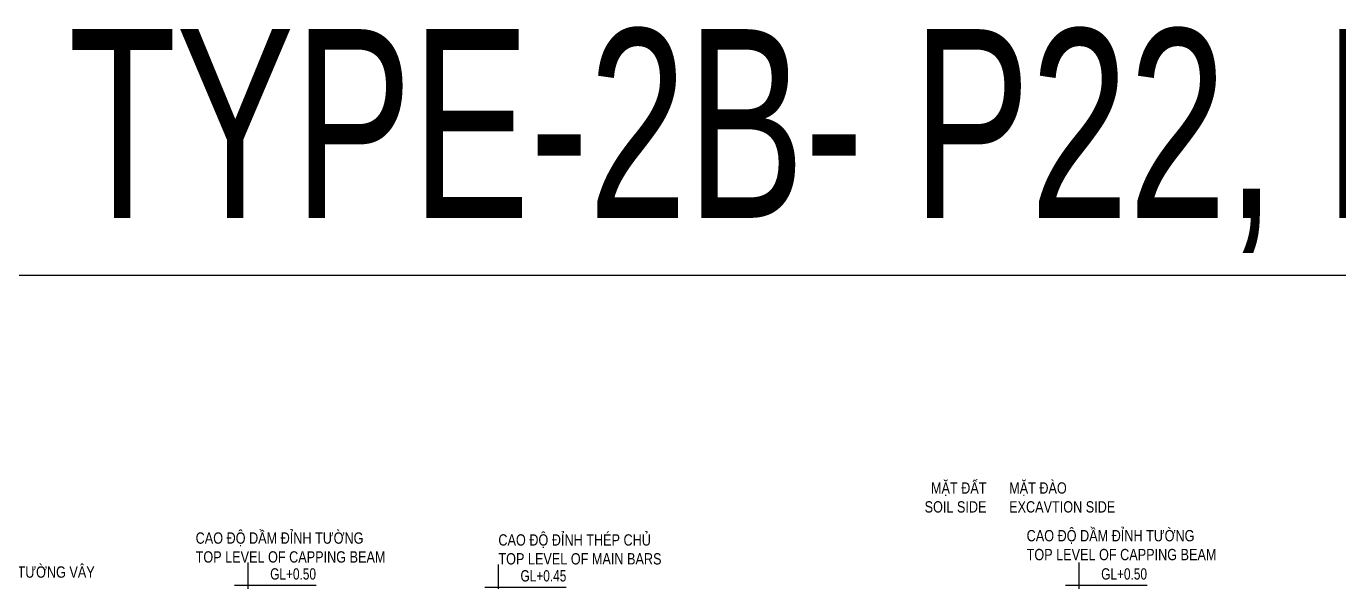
# Model space of a CAD drawing. Header units: millimetres. Extents: x 2746337 to 7547699, y -363432 to 15720.
# Drawn here: x 3076221 to 3111002, y -294394 to -279688 of the extents above; entities that cross this region are included whole.
import ezdxf
from ezdxf.enums import TextEntityAlignment as Align

# ---------------------------------------------------------------- set-up
doc = ezdxf.new("R2010")
doc.units = ezdxf.units.MM
doc.header["$LTSCALE"] = 1200
for name, color, linetype, lineweight in [('030_Label', 4, 'Continuous', 5), ('ENOTE', 2, 'Continuous', 15), ('LEADER', 8, 'Continuous', 9), ('TEXTVN', 2, 'Continuous', 20)]:
    doc.layers.add(name, color=color, linetype=linetype, lineweight=lineweight)
for name, color, linetype in [('CDC.02.DIM', 1, 'Continuous'), ('CDC.06.TEXT', 2, 'Continuous'), ('CDC.10.HATCH', 251, 'Continuous')]:
    doc.layers.add(name, color=color, linetype=linetype)
doc.styles.add('DB_Arial', font='arial.ttf', dxfattribs={"width": 0.8})
doc.styles.add('SMTEXT', font='arial.ttf', dxfattribs={"width": 0.75})
doc.styles.add('VNROMANS', font='VHAVAN.TTF', dxfattribs={"width": 0.8})

# ---------------------------------------------------------------- blocks, each defined once
blk = doc.blocks.new('tag_cd')
at = {"layer": 'CDC.10.HATCH'}
blk.add_hatch(color=256, dxfattribs=at).paths.add_polyline_path([(180, 240), (420, 0), (420, 240)])
at = {"layer": 'CDC.02.DIM'}
for points in [[(420, 240), (420, 0), (660, 240), (180, 240), (420, 0), (420, 1020)], [(60, 420), (2220, 420)], [(0, 0), (840, 0)]]:
    blk.add_lwpolyline(points, dxfattribs=at)
at = {"layer": 'CDC.06.TEXT', "ltscale": 0.5, "style": 'SMTEXT', "width": 0.75}
blk.add_attdef('CD', text='', height=300, dxfattribs=at).set_placement((2220, 570), align=Align.RIGHT)

msp = doc.modelspace()

# ---------------------------------------------------------------- linework, layer by layer
msp.add_lwpolyline([(3053834.1, -286280), (3147351.4, -286280), (3147351.4, -363432.4), (3053834.1, -363432.4)], close=True)
at = {"layer": 'LEADER', "lineweight": 20}
for points in [[(3099167.1, -292762.7, 0, 150, 0), (3099667.1, -292762.7, 0, 0, 0), (3101667.1, -292762.7, 0, 0, 0)], [(3104767.1, -292762.7, 0, 150, 0), (3104267.1, -292762.7, 0, 0, 0), (3102267.1, -292762.7, 0, 0, 0)]]:
    msp.add_lwpolyline(points, format="xyseb", dxfattribs=at)

# ---------------------------------------------------------------- block references
at = {"layer": 'ENOTE'}
for p, values in [((3081679.9, -294908.3), {'CD': 'GL+0.50'}), ((3103701.2, -294908.3), {'CD': 'GL+0.50'}), ((3088312.8, -294958.3), {'CD': 'GL+0.45'})]:
    msp.add_blockref('tag_cd', p, dxfattribs=at).add_auto_attribs(values)

# ---------------------------------------------------------------- texts
at = {"layer": '030_Label', "style": 'VNROMANS', "width": 0.7}
msp.add_text('type-2b- p22, P23', height=5000, dxfattribs=at).set_placement((3098149.3, -282262.9), align=Align.MIDDLE_CENTER)
at = {"layer": 'TEXTVN', "style": 'DB_Arial', "width": 0.8}
for s, p in [('MẶT ĐẤT', (3101667.1, -292062.7)), ('SOIL SIDE', (3101667.1, -292562.7))]:
    msp.add_text(s, height=300, dxfattribs=at).set_placement(p, align=Align.RIGHT)
for s, p in [('MẶT ĐÀO', (3102267.1, -292062.7)), ('EXCAVTION SIDE', (3102267.1, -292562.7)), ('CAO ĐỘ DẦM ĐỈNH TƯỜNG', (3080709.5, -293388.3)), ('CAO ĐỘ ĐỈNH THÉP CHỦ', (3088732.8, -293438.3)), ('CAO ĐỘ DẦM ĐỈNH TƯỜNG', (3102730.8, -293325.5)), ('TOP LEVEL OF CAPPING BEAM', (3102730.8, -293825.5)), ('TOP LEVEL OF CAPPING BEAM', (3080709.5, -293888.3)), ('TOP LEVEL OF MAIN BARS', (3088732.8, -293938.3)), ('CAO ĐỘ ĐỈNH TƯỜNG VÂY', (3073662.1, -294288.3))]:
    msp.add_text(s, height=300, dxfattribs=at).set_placement(p)

doc.saveas('drawing.dxf')
